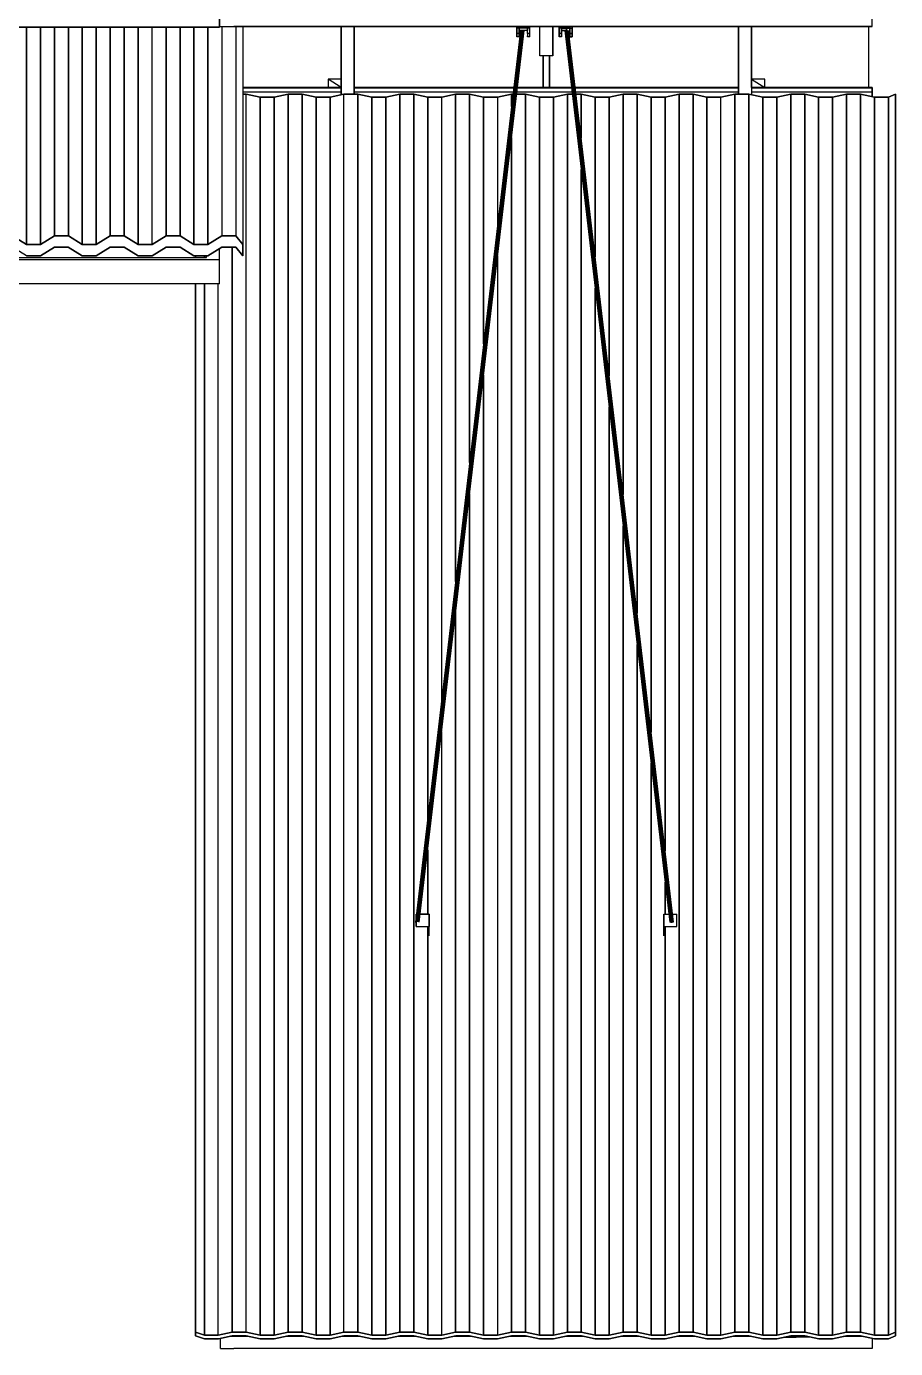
# Model space of a CAD drawing. Extents: x -32 to 51.8, y -51.6 to -5.5.
# Drawn here: x 28.1 to 33.44, y -29.15 to -21.03 of the extents above; entities that cross this region are included whole.
import ezdxf

# ---------------------------------------------------------------- set-up
doc = ezdxf.new("R2010")
doc.units = 0
doc.header["$MEASUREMENT"] = 0
doc.layers.get('0').update_dxf_attribs({"linetype": 'CONTINUOUS'})
doc.layers.add('hachures', color=5, linetype='CONTINUOUS')

msp = doc.modelspace()

# ---------------------------------------------------------------- linework, layer by layer
for p, q in [((29.2901, -20.8831), (29.2901, -21.0331)), ((29.2901, -21.0331), (29.2901, -20.8831)), ((33.2967, -21.0285), (33.2967, -20.8785)), ((33.2967, -21.0285), (33.2967, -20.8785)), ((25.3701, -21.0331), (29.2101, -21.0331)), ((29.2101, -21.0331), (25.3701, -21.0331)), ((25.3701, -21.0331), (29.2101, -21.0331)), ((29.2101, -21.0331), (25.3701, -21.0331)), ((29.2101, -21.0331), (29.2901, -21.0331)), ((29.2901, -21.0331), (29.2101, -21.0331)), ((29.2101, -21.0331), (29.2901, -21.0331)), ((29.2901, -21.0331), (29.2101, -21.0331)), ((29.2967, -21.0285), (29.3767, -21.0285)), ((29.3767, -21.0285), (33.2967, -21.0285)), ((33.2967, -21.0285), (29.3767, -21.0285)), ((33.2167, -21.0285), (29.3767, -21.0285)), ((29.3767, -21.0285), (33.2167, -21.0285)), ((29.4337, -21.0285), (31.1152, -21.0285)), ((29.4337, -21.0285), (31.1152, -21.0285)), ((31.1152, -21.0285), (29.4337, -21.0285)), ((30.0367, -21.0285), (29.4337, -21.0285)), ((29.4337, -21.0285), (29.4337, -22.3676)), ((30.0367, -21.4471), (30.0367, -21.0285)), ((30.0367, -21.0285), (30.0367, -21.4471)), ((30.1167, -21.0285), (30.1167, -21.4434)), ((30.1167, -21.4434), (30.1167, -21.0285)), ((30.9429, -21.0285), (30.1167, -21.0285)), ((31.1371, -21.0532), (30.4935, -26.5291)), ((31.1399, -21.0532), (30.4935, -26.5291)), ((30.4968, -26.5271), (31.1475, -21.0532)), ((31.1399, -21.0532), (30.4968, -26.5271)), ((30.5047, -26.5262), (31.1557, -21.0532)), ((30.5047, -26.5262), (31.1476, -21.0532)), ((30.5127, -26.5271), (31.1596, -21.0532)), ((31.1558, -21.0532), (30.5127, -26.5271)), ((30.516, -26.5291), (31.1596, -21.0532)), ((31.1152, -21.0386), (31.1152, -21.0285)), ((31.1152, -21.0285), (31.1152, -21.0386)), ((31.1296, -21.0386), (31.1152, -21.0386)), ((31.1152, -21.0718), (31.1152, -21.0386)), ((31.1152, -21.0386), (31.1152, -21.0718)), ((31.1296, -21.0718), (31.1152, -21.0718)), ((31.1152, -21.0919), (31.1152, -21.0718)), ((31.1152, -21.0718), (31.1152, -21.0919)), ((31.1152, -21.0851), (31.1152, -21.0919)), ((31.1296, -21.0919), (31.1152, -21.0919)), ((31.1296, -21.0285), (31.1296, -21.0386)), ((31.1296, -21.0386), (31.1296, -21.0285)), ((31.1296, -21.0386), (31.1296, -21.0718)), ((31.1296, -21.0718), (31.1296, -21.0386)), ((31.1807, -21.0387), (31.1296, -21.0387)), ((31.1807, -21.0532), (31.1296, -21.0532)), ((31.1296, -21.0532), (31.1296, -21.0637)), ((31.1296, -21.0637), (31.1296, -21.0851)), ((31.1296, -21.0718), (31.1296, -21.0919)), ((31.1296, -21.0919), (31.1296, -21.0718)), ((31.1296, -21.0851), (31.1296, -21.0919)), ((31.1807, -21.0386), (31.1807, -21.0285)), ((31.1952, -21.0386), (31.1807, -21.0386)), ((31.1807, -21.0718), (31.1807, -21.0386)), ((31.1807, -21.0387), (31.1807, -21.0532)), ((31.1952, -21.0718), (31.1807, -21.0718)), ((31.1807, -21.0718), (31.1807, -21.0919)), ((31.1807, -21.0919), (31.1807, -21.0851)), ((31.1952, -21.0919), (31.1807, -21.0919)), ((31.1952, -21.0285), (31.3752, -21.0285)), ((31.1952, -21.0285), (31.3752, -21.0285)), ((31.3752, -21.0285), (31.1952, -21.0285)), ((31.1952, -21.0386), (31.1952, -21.0285)), ((31.1952, -21.0718), (31.1952, -21.0386)), ((31.1952, -21.0919), (31.1952, -21.0718)), ((31.2567, -21.2085), (31.2567, -21.0285)), ((31.3367, -21.0285), (31.3367, -21.2085)), ((31.3367, -21.2085), (31.3367, -21.0285)), ((31.3752, -21.0386), (31.3752, -21.0285)), ((31.3752, -21.0285), (31.3752, -21.0386)), ((31.3896, -21.0386), (31.3752, -21.0386)), ((31.3752, -21.0718), (31.3752, -21.0386)), ((31.3752, -21.0386), (31.3752, -21.0718)), ((31.3896, -21.0718), (31.3752, -21.0718)), ((31.3752, -21.0919), (31.3752, -21.0718)), ((31.3752, -21.0718), (31.3752, -21.0919)), ((31.3752, -21.0851), (31.3752, -21.0919)), ((31.3896, -21.0919), (31.3752, -21.0919)), ((31.3896, -21.0285), (31.3896, -21.0386)), ((31.3896, -21.0386), (31.3896, -21.0718)), ((31.3896, -21.0718), (31.3897, -21.0386)), ((31.3896, -21.0532), (31.3896, -21.0637)), ((31.3896, -21.0637), (31.3896, -21.0851)), ((31.3896, -21.0718), (31.3896, -21.0919)), ((31.3896, -21.0919), (31.3896, -21.0718)), ((31.3896, -21.0851), (31.3896, -21.0919)), ((31.3897, -21.0386), (31.3897, -21.0285)), ((31.4407, -21.0387), (31.3897, -21.0387)), ((31.3897, -21.0387), (31.4407, -21.0387)), ((31.3897, -21.0532), (31.4211, -21.0532)), ((31.4211, -21.0532), (31.3897, -21.0532)), ((31.409, -21.0387), (31.409, -21.0387)), ((31.4107, -21.0532), (32.0543, -26.5291)), ((31.4117, -21.0387), (31.4117, -21.0387)), ((31.4118, -21.0387), (31.4118, -21.0387)), ((31.4134, -21.0532), (32.0543, -26.5291)), ((31.4135, -21.0532), (32.0576, -26.5311)), ((32.0576, -26.5311), (31.4194, -21.0387)), ((31.4195, -21.0387), (32.0655, -26.532)), ((32.0655, -26.532), (31.4293, -21.0532)), ((32.0735, -26.5311), (31.4294, -21.0532)), ((32.0735, -26.5311), (31.4332, -21.0532)), ((32.0768, -26.5291), (31.4332, -21.0532)), ((31.4407, -21.0386), (31.4407, -21.0285)), ((31.4407, -21.0386), (31.4552, -21.0386)), ((31.4407, -21.0718), (31.4407, -21.0386)), ((31.4407, -21.0637), (31.4407, -21.0851)), ((31.4552, -21.0718), (31.4407, -21.0718)), ((31.4407, -21.0718), (31.4552, -21.0718)), ((31.4407, -21.0919), (31.4407, -21.0718)), ((31.4407, -21.0851), (31.4407, -21.0851)), ((31.4407, -21.0851), (31.4407, -21.0919)), ((31.4407, -21.0919), (31.4552, -21.0919)), ((31.4552, -21.0919), (31.4407, -21.0919)), ((31.4408, -21.0285), (31.4408, -21.0386)), ((31.4408, -21.0386), (31.4408, -21.0718)), ((31.4408, -21.0718), (31.4408, -21.0919)), ((31.4408, -21.0919), (31.4408, -21.0919)), ((31.4552, -21.0285), (33.2167, -21.0285)), ((31.4552, -21.0285), (33.2967, -21.0285)), ((33.2167, -21.0285), (31.4552, -21.0285)), ((31.4552, -21.0386), (31.4552, -21.0285)), ((31.4552, -21.0285), (31.4552, -21.0637)), ((31.4552, -21.0285), (31.4552, -21.0386)), ((31.4552, -21.0718), (31.4552, -21.0386)), ((31.4552, -21.0386), (31.4552, -21.0718)), ((31.4552, -21.0637), (31.4552, -21.0851)), ((31.4552, -21.0919), (31.4552, -21.0718)), ((31.4552, -21.0718), (31.4552, -21.0919)), ((31.4552, -21.0851), (31.4552, -21.0919)), ((32.4767, -21.4434), (32.4767, -21.0285)), ((32.4767, -21.0285), (32.4767, -21.4434)), ((32.5567, -21.0285), (32.5567, -21.4471)), ((32.5567, -21.3529), (32.5567, -21.0285)), ((33.2967, -21.0285), (33.2167, -21.0285)), ((33.2967, -21.0285), (33.2167, -21.0285)), ((33.2967, -21.0285), (33.2167, -21.0285)), ((33.2167, -21.0285), (33.2967, -21.0285)), ((33.2737, -21.0285), (33.2737, -21.404)), ((31.3367, -21.2085), (31.2567, -21.2085)), ((31.2769, -21.2085), (31.2769, -21.404)), ((31.2769, -21.404), (31.2769, -21.2085)), ((31.3164, -21.2085), (31.3164, -21.404)), ((31.3164, -21.404), (31.3164, -21.2085)), ((31.3164, -21.404), (31.3164, -21.2085)), ((30.0367, -21.404), (29.4337, -21.404)), ((29.4337, -21.404), (30.0367, -21.404)), ((29.4337, -21.4055), (30.0367, -21.4055)), ((29.4337, -21.4297), (30.0367, -21.4297)), ((29.9567, -21.3529), (29.9567, -21.4037)), ((30.0367, -21.3529), (29.9567, -21.3529)), ((30.0367, -21.4037), (29.9567, -21.3529)), ((29.9567, -21.404), (29.9567, -21.4037)), ((29.9567, -21.4037), (29.9568, -21.404)), ((29.9567, -21.4037), (30.0367, -21.4037)), ((30.0367, -21.4037), (30.0367, -21.3529)), ((30.0367, -21.404), (30.0367, -21.4037)), ((31.0959, -21.404), (30.1167, -21.404)), ((30.1167, -21.404), (31.0959, -21.404)), ((30.1167, -21.4055), (31.0957, -21.4055)), ((30.1167, -21.4297), (31.0929, -21.4297)), ((31.1154, -21.4297), (31.455, -21.4297)), ((31.1182, -21.4055), (31.4521, -21.4055)), ((31.452, -21.404), (31.1184, -21.404)), ((31.1184, -21.404), (31.452, -21.404)), ((32.4767, -21.404), (31.4744, -21.404)), ((31.4744, -21.404), (32.4767, -21.404)), ((31.4746, -21.4055), (32.4767, -21.4056)), ((31.4775, -21.4297), (32.4767, -21.4297)), ((32.5567, -21.404), (32.5567, -21.3529)), ((32.6367, -21.3529), (32.5567, -21.3529)), ((32.5567, -21.3529), (32.6367, -21.4037)), ((32.5567, -21.4037), (32.5568, -21.404)), ((32.5567, -21.4037), (32.6367, -21.4037)), ((33.2967, -21.404), (32.5567, -21.404)), ((32.5567, -21.404), (33.2967, -21.404)), ((32.5567, -21.4056), (33.2967, -21.4056)), ((32.5567, -21.4297), (33.2967, -21.4297)), ((32.6367, -21.4037), (32.6367, -21.3529)), ((32.6367, -21.404), (32.6367, -21.4037)), ((33.2967, -21.4056), (33.2967, -21.404)), ((33.2967, -21.404), (33.2967, -21.4056)), ((33.2967, -21.4297), (33.2967, -21.4056)), ((33.2967, -21.4056), (33.2967, -21.4297)), ((33.2967, -21.4588), (33.2967, -21.4297)), ((33.2967, -21.4297), (33.2967, -21.4588)), ((29.4538, -21.4434), (29.4337, -21.4434)), ((29.4337, -21.4434), (29.4538, -21.4434)), ((29.5395, -21.4619), (29.4538, -21.4434)), ((29.4538, -21.4434), (29.5395, -21.4619)), ((29.6252, -21.4619), (29.5395, -21.4619)), ((29.5395, -21.4619), (29.5395, -21.4619)), ((29.5395, -21.4619), (29.6252, -21.4619)), ((29.711, -21.4434), (29.6252, -21.4619)), ((29.6252, -21.4619), (29.711, -21.4434)), ((29.6252, -21.4619), (29.6252, -21.4619)), ((29.7967, -21.4434), (29.711, -21.4434)), ((29.711, -21.4434), (29.711, -21.4434)), ((29.711, -21.4434), (29.7967, -21.4434)), ((29.8824, -21.4619), (29.7967, -21.4434)), ((29.7967, -21.4434), (29.7967, -21.4434)), ((29.7967, -21.4434), (29.8824, -21.4619)), ((29.9681, -21.4619), (29.8824, -21.4619)), ((29.8824, -21.4619), (29.8824, -21.4619)), ((29.8824, -21.4619), (29.9681, -21.4619)), ((30.0538, -21.4434), (29.9681, -21.4619)), ((29.9681, -21.4619), (30.0538, -21.4434)), ((29.9681, -21.4619), (29.9681, -21.4619)), ((30.1395, -21.4434), (30.0538, -21.4434)), ((30.0538, -21.4434), (30.1395, -21.4434)), ((30.2252, -21.4619), (30.1395, -21.4434)), ((30.1395, -21.4434), (30.1395, -21.4434)), ((30.1395, -21.4434), (30.2252, -21.4619)), ((30.311, -21.4619), (30.2252, -21.4619)), ((30.2252, -21.4619), (30.2252, -21.4619)), ((30.2252, -21.4619), (30.311, -21.4619)), ((30.3967, -21.4434), (30.311, -21.4619)), ((30.311, -21.4619), (30.3967, -21.4434)), ((30.311, -21.4619), (30.311, -21.4619)), ((30.4824, -21.4434), (30.3967, -21.4434)), ((30.3967, -21.4434), (30.3967, -21.4434)), ((30.3967, -21.4434), (30.4824, -21.4434)), ((30.5681, -21.4619), (30.4824, -21.4434)), ((30.4824, -21.4434), (30.4824, -21.4434)), ((30.4824, -21.4434), (30.5681, -21.4619)), ((30.6538, -21.4619), (30.5681, -21.4619)), ((30.5681, -21.4619), (30.5681, -21.4619)), ((30.5681, -21.4619), (30.6538, -21.4619)), ((30.7395, -21.4434), (30.6538, -21.4619)), ((30.6538, -21.4619), (30.7395, -21.4434)), ((30.8252, -21.4434), (30.7395, -21.4434)), ((30.7395, -21.4434), (30.7395, -21.4434)), ((30.7395, -21.4434), (30.8252, -21.4434)), ((30.911, -21.4619), (30.8252, -21.4434)), ((30.8252, -21.4434), (30.8252, -21.4434)), ((30.8252, -21.4434), (30.911, -21.4619)), ((30.9967, -21.4619), (30.911, -21.4619)), ((30.911, -21.4619), (30.911, -21.4619)), ((30.911, -21.4619), (30.9967, -21.4619)), ((31.0824, -21.4434), (30.9967, -21.4619)), ((30.9967, -21.4619), (31.0824, -21.4434)), ((31.0913, -21.4434), (31.0824, -21.4434)), ((31.0824, -21.5191), (31.0824, -21.4434)), ((31.0824, -21.4434), (31.0824, -21.4434)), ((31.0824, -21.4434), (31.0913, -21.4434)), ((31.1681, -21.4434), (31.1138, -21.4434)), ((31.1138, -21.4434), (31.1681, -21.4434)), ((31.2538, -21.4619), (31.1681, -21.4434)), ((31.1681, -21.4434), (31.1681, -21.4434)), ((31.1681, -21.4434), (31.2538, -21.4619)), ((31.3395, -21.4619), (31.2538, -21.4619)), ((31.2538, -21.4619), (31.2538, -21.4619)), ((31.2538, -21.4619), (31.3395, -21.4619)), ((31.4252, -21.4434), (31.3395, -21.4619)), ((31.3395, -21.4619), (31.4252, -21.4434)), ((31.3395, -21.4619), (31.3395, -21.4619)), ((31.4566, -21.4434), (31.4252, -21.4434)), ((31.4252, -21.4434), (31.4252, -21.4434)), ((31.4252, -21.4434), (31.4566, -21.4434)), ((31.511, -21.4434), (31.4791, -21.4434)), ((31.4791, -21.4434), (31.511, -21.4434)), ((31.5967, -21.4619), (31.511, -21.4434)), ((31.511, -21.7147), (31.511, -21.4434)), ((31.511, -21.4434), (31.511, -21.4434)), ((31.511, -21.4434), (31.5967, -21.4619)), ((31.6824, -21.4619), (31.5967, -21.4619)), ((31.5967, -21.4619), (31.5967, -21.4619)), ((31.5967, -21.4619), (31.6824, -21.4619)), ((31.7681, -21.4434), (31.6824, -21.4619)), ((31.6824, -21.4619), (31.7681, -21.4434)), ((31.6824, -21.4619), (31.6824, -21.4619)), ((31.8538, -21.4434), (31.7681, -21.4434)), ((31.7681, -21.4434), (31.7681, -21.4434)), ((31.7681, -21.4434), (31.8538, -21.4434)), ((31.9395, -21.4619), (31.8538, -21.4434)), ((31.8538, -21.4434), (31.8538, -21.4434)), ((31.8538, -21.4434), (31.9395, -21.4619)), ((32.0252, -21.4619), (31.9395, -21.4619)), ((31.9395, -21.4619), (31.9395, -21.4619)), ((31.9395, -21.4619), (32.0252, -21.4619)), ((32.111, -21.4434), (32.0252, -21.4619)), ((32.0252, -21.4619), (32.111, -21.4434)), ((32.0252, -21.4619), (32.0252, -21.4619)), ((32.1967, -21.4434), (32.111, -21.4434)), ((32.111, -21.4434), (32.111, -21.4434)), ((32.111, -21.4434), (32.1967, -21.4434)), ((32.2824, -21.4619), (32.1967, -21.4434)), ((32.1967, -21.4434), (32.1967, -21.4434)), ((32.1967, -21.4434), (32.2824, -21.4619)), ((32.3681, -21.4619), (32.2824, -21.4619)), ((32.2824, -21.4619), (32.2824, -21.4619)), ((32.2824, -21.4619), (32.3681, -21.4619)), ((32.3681, -21.4619), (32.4538, -21.4434)), ((32.4538, -21.4435), (32.3681, -21.4619)), ((32.4538, -21.4435), (32.4538, -21.4434)), ((32.4538, -21.4434), (32.5395, -21.4434)), ((32.5395, -21.4435), (32.4538, -21.4435)), ((32.5395, -21.4434), (32.5395, -21.4435)), ((32.5395, -21.4434), (32.6252, -21.4619)), ((32.6252, -21.4619), (32.5395, -21.4435)), ((32.711, -21.4619), (32.6252, -21.4619)), ((32.6252, -21.4619), (32.6252, -21.4619)), ((32.6252, -21.4619), (32.711, -21.4619)), ((32.711, -21.4619), (32.7967, -21.4434)), ((32.7967, -21.4435), (32.711, -21.4619)), ((32.711, -21.4619), (32.711, -21.4619)), ((32.7967, -21.4434), (32.7967, -21.4435)), ((32.7967, -21.4434), (32.8824, -21.4434)), ((32.8824, -21.4435), (32.7967, -21.4435)), ((32.8824, -21.4435), (32.8824, -21.4434)), ((32.8824, -21.4434), (32.9681, -21.4619)), ((32.9681, -21.4619), (32.8824, -21.4435)), ((33.0538, -21.4619), (32.9681, -21.4619)), ((32.9681, -21.4619), (32.9681, -21.4619)), ((32.9681, -21.4619), (33.0538, -21.4619)), ((33.0538, -21.4619), (33.1395, -21.4434)), ((33.1395, -21.4435), (33.0538, -21.4619)), ((33.0538, -21.4619), (33.0538, -21.4619)), ((33.1395, -21.4434), (33.1395, -21.4435)), ((33.1395, -21.4434), (33.2252, -21.4434)), ((33.2252, -21.4435), (33.1395, -21.4435)), ((33.2252, -21.4434), (33.2252, -21.4435)), ((33.2252, -21.4434), (33.311, -21.4619)), ((33.311, -21.4619), (33.2252, -21.4435)), ((33.3967, -21.4619), (33.311, -21.4619)), ((33.311, -21.4619), (33.311, -21.4619)), ((33.311, -21.4619), (33.3967, -21.4619)), ((33.3967, -21.4619), (33.4401, -21.4434)), ((33.4401, -21.4435), (33.3967, -21.4619)), ((33.3967, -21.4619), (33.3967, -21.4619)), ((33.3967, -21.4619), (33.3967, -29.0631)), ((33.3967, -21.4856), (33.3967, -21.4856)), ((33.4401, -29.0447), (33.4401, -21.4434)), ((33.4401, -21.4434), (33.4401, -21.4434)), ((33.4401, -21.4434), (33.4401, -21.4435)), ((33.4403, -21.4672), (33.4401, -21.4435)), ((33.4401, -21.4435), (33.4401, -29.0447)), ((33.4401, -21.4442), (33.4403, -21.4671)), ((33.4403, -29.0684), (33.4403, -21.4672)), ((28.0188, -22.3138), (28.1045, -22.3676)), ((28.1045, -22.3676), (28.0188, -22.3138)), ((28.1902, -22.3676), (28.2759, -22.3138)), ((28.2759, -22.3138), (28.1902, -22.3676)), ((28.2758, -22.3138), (28.2758, -22.3138)), ((28.2758, -22.3138), (28.2758, -22.3138)), ((28.2759, -22.3138), (28.3616, -22.3138)), ((28.3616, -22.3138), (28.2759, -22.3138)), ((28.3615, -22.3138), (28.3615, -22.3138)), ((28.3615, -22.3138), (28.3615, -22.3138)), ((28.3616, -22.3138), (28.4473, -22.3676)), ((28.4473, -22.3676), (28.3616, -22.3138)), ((28.533, -22.3676), (28.6188, -22.3138)), ((28.6188, -22.3138), (28.533, -22.3676)), ((28.6186, -22.3138), (28.6186, -22.3138)), ((28.6188, -22.3138), (28.7045, -22.3138)), ((28.7045, -22.3138), (28.6188, -22.3138)), ((28.7043, -22.3138), (28.7043, -22.3138)), ((28.7043, -22.3138), (28.7043, -22.3138)), ((28.7045, -22.3138), (28.7902, -22.3676)), ((28.7902, -22.3676), (28.7045, -22.3138)), ((28.8759, -22.3676), (28.9616, -22.3138)), ((28.9616, -22.3138), (28.8759, -22.3676)), ((28.9615, -22.3138), (28.9615, -22.3138)), ((28.9615, -22.3138), (28.9615, -22.3138)), ((28.9616, -22.3138), (29.0473, -22.3138)), ((29.0473, -22.3138), (28.9616, -22.3138)), ((29.0472, -22.3138), (29.0472, -22.3138)), ((29.0472, -22.3138), (29.0472, -22.3138)), ((29.0473, -22.3138), (29.133, -22.3676)), ((29.133, -22.3676), (29.0473, -22.3138)), ((29.2188, -22.3676), (29.3045, -22.3138)), ((29.3045, -22.3138), (29.2188, -22.3676)), ((29.3043, -22.3138), (29.3043, -22.3138)), ((29.3045, -22.3138), (29.3902, -22.3138)), ((29.3902, -22.3138), (29.3045, -22.3138)), ((29.3901, -22.3138), (29.3901, -22.3138)), ((29.3902, -22.3138), (29.4337, -22.3676)), ((29.4337, -22.3676), (29.3902, -22.3138)), ((28.1043, -22.4365), (28.0186, -22.3827)), ((28.1043, -22.3675), (28.1043, -22.3675)), ((28.1043, -22.3675), (28.1043, -22.3675)), ((28.1045, -22.3676), (28.1902, -22.3676)), ((28.1902, -22.3676), (28.1045, -22.3676)), ((28.1901, -22.3676), (28.1901, -22.3676)), ((28.1901, -22.3676), (28.1901, -22.3676)), ((28.2758, -22.3827), (28.1901, -22.4365)), ((28.1901, -22.4365), (28.2758, -22.3827)), ((28.3615, -22.3827), (28.2758, -22.3827)), ((28.2758, -22.3827), (28.3615, -22.3827)), ((28.4472, -22.4365), (28.3615, -22.3827)), ((28.3615, -22.3827), (28.4472, -22.4365)), ((28.4472, -22.3675), (28.4472, -22.3675)), ((28.4472, -22.3675), (28.4472, -22.3675)), ((28.4473, -22.3676), (28.533, -22.3676)), ((28.533, -22.3676), (28.4473, -22.3676)), ((28.5329, -22.3676), (28.5329, -22.3676)), ((28.6186, -22.3827), (28.5329, -22.4365)), ((28.5329, -22.4365), (28.6186, -22.3827)), ((28.7043, -22.3827), (28.6186, -22.3827)), ((28.6186, -22.3827), (28.7043, -22.3827)), ((28.7901, -22.4366), (28.7043, -22.3827)), ((28.7043, -22.3827), (28.7901, -22.4365)), ((28.7901, -22.3675), (28.7901, -22.3675)), ((28.7901, -22.3675), (28.7901, -22.3675)), ((28.7902, -22.3676), (28.8759, -22.3676)), ((28.8759, -22.3676), (28.7902, -22.3676)), ((28.8758, -22.3676), (28.8758, -22.3676)), ((28.8758, -22.3676), (28.8758, -22.3676)), ((28.8758, -22.4365), (28.9615, -22.3827)), ((28.9615, -22.3828), (28.8758, -22.4366)), ((28.9615, -22.3827), (29.0472, -22.3827)), ((29.0472, -22.3828), (28.9615, -22.3828)), ((29.0472, -22.3827), (29.1329, -22.4366)), ((29.1329, -22.4366), (29.0472, -22.3828)), ((29.1329, -22.3675), (29.1329, -22.3675)), ((29.133, -22.3676), (29.2188, -22.3676)), ((29.2188, -22.3676), (29.133, -22.3676)), ((29.2186, -22.3676), (29.2186, -22.3676)), ((29.3043, -22.3828), (29.2186, -22.4366)), ((29.2186, -22.4366), (29.3043, -22.3828)), ((29.2901, -22.4476), (29.2901, -22.3917)), ((29.3901, -22.3828), (29.3043, -22.3828)), ((29.3043, -22.3828), (29.3901, -22.3828)), ((29.4335, -22.4366), (29.3901, -22.3828)), ((29.3901, -22.3828), (29.4335, -22.4366)), ((29.4335, -22.3674), (29.4335, -22.3674)), ((29.4337, -22.3676), (29.4335, -22.4366)), ((29.4335, -22.4366), (29.4337, -22.3676)), ((25.3701, -22.4476), (29.2101, -22.4476)), ((29.2101, -22.4612), (25.3701, -22.4612)), ((28.1901, -22.4365), (28.1043, -22.4365)), ((28.1043, -22.4365), (28.1901, -22.4365)), ((28.5329, -22.4365), (28.4472, -22.4365)), ((28.4472, -22.4365), (28.5329, -22.4365)), ((28.7901, -22.4365), (28.8758, -22.4365)), ((28.8758, -22.4366), (28.7901, -22.4366)), ((29.1329, -22.4366), (29.2186, -22.4366)), ((29.2186, -22.4366), (29.1329, -22.4366)), ((29.1414, -22.4366), (29.1414, -22.4476)), ((29.1414, -22.4476), (29.1414, -22.4366)), ((29.1967, -22.4366), (29.1967, -22.4476)), ((29.1967, -22.4476), (29.1967, -22.4366)), ((29.2101, -22.4476), (29.2101, -22.4366)), ((29.2901, -22.4612), (29.2101, -22.4612)), ((29.2901, -22.4612), (29.2901, -22.4476)), ((29.2901, -22.609), (29.2901, -22.4612)), ((29.2101, -22.609), (25.3701, -22.609)), ((29.1414, -22.609), (29.1414, -29.0447)), ((29.1414, -29.0447), (29.1414, -22.609)), ((29.2901, -22.609), (29.2101, -22.609)), ((30.5681, -26.4799), (30.5681, -26.0857)), ((30.5681, -26.0857), (30.5681, -26.4799)), ((32.0252, -26.4799), (32.0252, -26.2819)), ((32.0252, -26.2819), (32.0252, -26.4799)), ((30.4935, -26.5291), (30.4967, -26.5271)), ((30.4935, -26.5291), (30.4967, -26.5283)), ((30.4967, -26.5311), (30.4935, -26.5291)), ((30.4967, -26.502), (30.4967, -26.4799)), ((30.4967, -26.4799), (30.4993, -26.4799)), ((30.4993, -26.4799), (30.4967, -26.4799)), ((30.4967, -26.4799), (30.4967, -26.502)), ((30.4967, -26.5552), (30.4967, -26.5021)), ((30.4967, -26.5022), (30.4967, -26.5552)), ((30.5218, -26.4799), (30.5767, -26.4799)), ((30.5767, -26.4799), (30.5218, -26.4799)), ((30.5767, -26.5552), (30.5767, -26.4799)), ((30.5767, -26.4799), (30.5767, -26.5552)), ((32.0167, -26.4799), (32.0485, -26.4799)), ((32.0167, -26.5365), (32.0167, -26.4799)), ((32.0167, -26.4799), (32.0167, -26.5552)), ((32.0167, -26.5552), (32.0167, -26.4799)), ((32.071, -26.4799), (32.0967, -26.4799)), ((32.0967, -26.5552), (32.0967, -26.4799)), ((30.4967, -26.5552), (30.5767, -26.5552)), ((30.5767, -26.6118), (30.5767, -26.5552)), ((32.0167, -26.6118), (32.0167, -26.5552)), ((32.0167, -26.5552), (32.0967, -26.5552)), ((29.1414, -29.0447), (29.1415, -29.0684)), ((29.1967, -29.0632), (29.1414, -29.0447)), ((29.1415, -29.0684), (29.1414, -29.0447)), ((29.1414, -29.0447), (29.1967, -29.0632)), ((29.3681, -29.0447), (29.2824, -29.0632)), ((29.2824, -29.0632), (29.3681, -29.0447)), ((29.3681, -29.0447), (29.3681, -29.0447)), ((29.4538, -29.0447), (29.3681, -29.0447)), ((29.3681, -29.0447), (29.4538, -29.0447)), ((29.5395, -29.0632), (29.4538, -29.0447)), ((29.4538, -29.0447), (29.5395, -29.0632)), ((29.7109, -29.0447), (29.6252, -29.0632)), ((29.6252, -29.0632), (29.7109, -29.0447)), ((29.7109, -29.0447), (29.7109, -29.0447)), ((29.7967, -29.0447), (29.7109, -29.0447)), ((29.7109, -29.0447), (29.7967, -29.0447)), ((29.7967, -29.0447), (29.7967, -29.0447)), ((29.8824, -29.0632), (29.7967, -29.0447)), ((29.7967, -29.0447), (29.8824, -29.0632)), ((30.0538, -29.0447), (29.9681, -29.0632)), ((29.9681, -29.0632), (30.0538, -29.0447)), ((30.1395, -29.0447), (30.0538, -29.0447)), ((30.0538, -29.0447), (30.1395, -29.0447)), ((30.1395, -29.0447), (30.1395, -29.0447)), ((30.2252, -29.0632), (30.1395, -29.0447)), ((30.1395, -29.0447), (30.2252, -29.0632)), ((30.3967, -29.0447), (30.3109, -29.0632)), ((30.3109, -29.0632), (30.3967, -29.0447)), ((30.3967, -29.0447), (30.3967, -29.0447)), ((30.4824, -29.0447), (30.3967, -29.0447)), ((30.3967, -29.0447), (30.4824, -29.0447)), ((30.4824, -29.0447), (30.4824, -29.0447)), ((30.5681, -29.0632), (30.4824, -29.0447)), ((30.4824, -29.0447), (30.5681, -29.0632)), ((30.7395, -29.0447), (30.6538, -29.0632)), ((30.6538, -29.0632), (30.7395, -29.0447)), ((30.7395, -29.0447), (30.7395, -29.0447)), ((30.8252, -29.0447), (30.7395, -29.0447)), ((30.7395, -29.0447), (30.8252, -29.0447)), ((30.8252, -29.0447), (30.8252, -29.0447)), ((30.9109, -29.0632), (30.8252, -29.0447)), ((30.8252, -29.0447), (30.9109, -29.0632)), ((31.0824, -29.0447), (30.9967, -29.0632)), ((30.9967, -29.0632), (31.0824, -29.0447)), ((31.0824, -29.0447), (31.0824, -29.0447)), ((31.1681, -29.0447), (31.0824, -29.0447)), ((31.0824, -29.0447), (31.1681, -29.0447)), ((31.1681, -29.0447), (31.1681, -29.0447)), ((31.2538, -29.0632), (31.1681, -29.0447)), ((31.1681, -29.0447), (31.2538, -29.0632)), ((31.4252, -29.0447), (31.3395, -29.0632)), ((31.3395, -29.0632), (31.4252, -29.0447)), ((31.4252, -29.0447), (31.4252, -29.0447)), ((31.5109, -29.0447), (31.4252, -29.0447)), ((31.4252, -29.0447), (31.5109, -29.0447)), ((31.5109, -29.0447), (31.5109, -29.0447)), ((31.5967, -29.0632), (31.5109, -29.0447)), ((31.5109, -29.0447), (31.5967, -29.0632)), ((31.7681, -29.0447), (31.6824, -29.0632)), ((31.6824, -29.0632), (31.7681, -29.0447)), ((31.7681, -29.0447), (31.7681, -29.0447)), ((31.8538, -29.0447), (31.7681, -29.0447)), ((31.7681, -29.0447), (31.8538, -29.0447)), ((31.8538, -29.0447), (31.8538, -29.0447)), ((31.9395, -29.0632), (31.8538, -29.0447)), ((31.8538, -29.0447), (31.9395, -29.0632)), ((32.1109, -29.0447), (32.0252, -29.0632)), ((32.0252, -29.0632), (32.111, -29.0447)), ((32.111, -29.0447), (32.111, -29.0447)), ((32.1967, -29.0447), (32.111, -29.0447)), ((32.111, -29.0447), (32.1967, -29.0447)), ((32.1967, -29.0447), (32.1967, -29.0447)), ((32.2824, -29.0632), (32.1967, -29.0447)), ((32.1967, -29.0447), (32.2824, -29.0632)), ((32.4538, -29.0447), (32.3681, -29.0632)), ((32.3681, -29.0632), (32.4538, -29.0447)), ((32.4538, -29.0447), (32.4538, -29.0447)), ((32.5395, -29.0447), (32.4538, -29.0447)), ((32.4538, -29.0447), (32.5395, -29.0447)), ((32.5395, -29.0447), (32.5395, -29.0447)), ((32.6252, -29.0632), (32.5395, -29.0447)), ((32.5395, -29.0447), (32.6252, -29.0631)), ((32.7967, -29.0447), (32.7109, -29.0632)), ((32.7109, -29.0631), (32.7967, -29.0447)), ((32.7967, -29.0447), (32.7967, -29.0447)), ((32.8824, -29.0447), (32.7967, -29.0447)), ((32.7967, -29.0447), (32.8824, -29.0447)), ((32.8824, -29.0447), (32.8824, -29.0447)), ((32.9681, -29.0632), (32.8824, -29.0447)), ((32.8824, -29.0447), (32.9681, -29.0631)), ((33.1395, -29.0447), (33.0538, -29.0632)), ((33.0538, -29.0631), (33.1395, -29.0447)), ((33.1395, -29.0447), (33.1395, -29.0447)), ((33.2252, -29.0447), (33.1395, -29.0447)), ((33.1395, -29.0447), (33.2252, -29.0447)), ((33.2252, -29.0447), (33.2252, -29.0447)), ((33.311, -29.0632), (33.2252, -29.0447)), ((33.2252, -29.0447), (33.311, -29.0631)), ((33.4401, -29.0447), (33.3967, -29.0632)), ((33.3967, -29.0631), (33.4401, -29.0447)), ((33.4403, -29.0684), (33.4401, -29.0447)), ((33.4401, -29.0447), (33.4401, -29.0447)), ((33.4401, -29.0447), (33.4403, -29.0684)), ((29.1415, -29.0684), (29.1968, -29.0869)), ((29.1968, -29.0869), (29.1415, -29.0684)), ((29.2824, -29.0632), (29.1967, -29.0632)), ((29.1967, -29.0632), (29.2824, -29.0632)), ((29.1968, -29.0869), (29.2825, -29.0869)), ((29.1968, -29.0869), (29.1968, -29.0869)), ((29.2825, -29.0869), (29.1968, -29.0869)), ((29.2825, -29.0869), (29.3682, -29.0684)), ((29.3682, -29.0684), (29.2825, -29.0869)), ((29.2825, -29.0869), (29.2825, -29.0869)), ((29.2825, -29.0869), (29.2825, -29.0869)), ((29.2967, -29.1461), (29.2967, -29.0838)), ((29.3569, -29.0708), (29.3767, -29.0708)), ((29.3682, -29.0684), (29.3682, -29.0684)), ((29.3682, -29.0684), (29.4539, -29.0684)), ((29.3682, -29.0684), (29.3682, -29.0684)), ((29.4539, -29.0684), (29.3682, -29.0684)), ((29.3767, -29.0708), (29.3767, -29.0684)), ((29.3767, -29.0684), (29.3767, -29.0708)), ((29.3767, -29.0708), (29.4653, -29.0708)), ((29.4539, -29.0684), (29.4539, -29.0684)), ((29.4539, -29.0684), (29.5396, -29.0869)), ((29.5396, -29.0869), (29.4539, -29.0684)), ((29.5395, -29.0632), (29.5395, -29.0632)), ((29.6252, -29.0632), (29.5395, -29.0632)), ((29.5395, -29.0632), (29.6252, -29.0632)), ((29.5396, -29.0869), (29.5396, -29.0869)), ((29.5396, -29.0869), (29.6254, -29.0869)), ((29.5396, -29.0869), (29.5396, -29.0869)), ((29.6254, -29.0869), (29.5396, -29.0869)), ((29.6252, -29.0632), (29.6252, -29.0632)), ((29.6254, -29.0869), (29.7111, -29.0684)), ((29.7111, -29.0684), (29.6254, -29.0869)), ((29.6254, -29.0869), (29.6254, -29.0869)), ((29.6254, -29.0869), (29.6254, -29.0869)), ((29.6997, -29.0708), (29.8081, -29.0708)), ((29.7111, -29.0684), (29.7111, -29.0684)), ((29.7111, -29.0684), (29.7968, -29.0684)), ((29.7111, -29.0684), (29.7111, -29.0684)), ((29.7968, -29.0684), (29.7111, -29.0684)), ((29.7968, -29.0684), (29.7968, -29.0684)), ((29.7968, -29.0684), (29.8825, -29.0869)), ((29.7968, -29.0684), (29.7968, -29.0684)), ((29.8825, -29.0869), (29.7968, -29.0684)), ((29.8824, -29.0632), (29.8824, -29.0632)), ((29.9681, -29.0632), (29.8824, -29.0632)), ((29.8824, -29.0632), (29.9681, -29.0632)), ((29.8825, -29.0869), (29.8825, -29.0869)), ((29.8825, -29.0869), (29.9682, -29.0869)), ((29.9682, -29.0869), (29.8825, -29.0869)), ((29.9681, -29.0632), (29.9681, -29.0632)), ((29.9682, -29.0869), (30.0539, -29.0684)), ((30.0539, -29.0684), (29.9682, -29.0869)), ((29.9682, -29.0869), (29.9682, -29.0869)), ((29.9682, -29.0869), (29.9682, -29.0869)), ((30.0426, -29.0709), (30.151, -29.0709)), ((30.0539, -29.0684), (30.0539, -29.0684)), ((30.0539, -29.0684), (30.1396, -29.0684)), ((30.0539, -29.0684), (30.0539, -29.0684)), ((30.1396, -29.0684), (30.0539, -29.0684)), ((30.1396, -29.0684), (30.1396, -29.0684)), ((30.1396, -29.0684), (30.2254, -29.0869)), ((30.1396, -29.0684), (30.1396, -29.0684)), ((30.2254, -29.0869), (30.1396, -29.0684)), ((30.2252, -29.0632), (30.2252, -29.0632)), ((30.3109, -29.0632), (30.2252, -29.0632)), ((30.2252, -29.0632), (30.3109, -29.0632)), ((30.2254, -29.0869), (30.2254, -29.0869)), ((30.2254, -29.0869), (30.3111, -29.0869)), ((30.2254, -29.0869), (30.2254, -29.0869)), ((30.3111, -29.0869), (30.2254, -29.0869)), ((30.3109, -29.0632), (30.3109, -29.0632)), ((30.3111, -29.0869), (30.3968, -29.0684)), ((30.3968, -29.0684), (30.3111, -29.0869)), ((30.3111, -29.0869), (30.3111, -29.0869)), ((30.3854, -29.0709), (30.4938, -29.0709)), ((30.3968, -29.0684), (30.3968, -29.0684)), ((30.3968, -29.0684), (30.4825, -29.0684)), ((30.3968, -29.0684), (30.3968, -29.0684)), ((30.4825, -29.0684), (30.3968, -29.0684)), ((30.4825, -29.0684), (30.4825, -29.0684)), ((30.4825, -29.0684), (30.5682, -29.0869)), ((30.4825, -29.0684), (30.4825, -29.0684)), ((30.5682, -29.0869), (30.4825, -29.0684)), ((30.5681, -29.0632), (30.5681, -29.0632)), ((30.6538, -29.0632), (30.5681, -29.0632)), ((30.5681, -29.0632), (30.6538, -29.0632)), ((30.5682, -29.0869), (30.5682, -29.0869)), ((30.5682, -29.0869), (30.6539, -29.0869)), ((30.5682, -29.0869), (30.5682, -29.0869)), ((30.6539, -29.0869), (30.5682, -29.0869)), ((30.6539, -29.0869), (30.7396, -29.0684)), ((30.7396, -29.0684), (30.6539, -29.0869)), ((30.6539, -29.0869), (30.6539, -29.0869)), ((30.7283, -29.0709), (30.8367, -29.0709)), ((30.7396, -29.0684), (30.7396, -29.0684)), ((30.7396, -29.0684), (30.8254, -29.0684)), ((30.7396, -29.0684), (30.7396, -29.0684)), ((30.8254, -29.0684), (30.7396, -29.0684)), ((30.8254, -29.0684), (30.8254, -29.0684)), ((30.8254, -29.0684), (30.9111, -29.0869)), ((30.8254, -29.0684), (30.8254, -29.0684)), ((30.9111, -29.0869), (30.8254, -29.0684)), ((30.9109, -29.0632), (30.9109, -29.0632)), ((30.9967, -29.0632), (30.9109, -29.0632)), ((30.9109, -29.0632), (30.9967, -29.0632)), ((30.9111, -29.0869), (30.9111, -29.0869)), ((30.9111, -29.0869), (30.9968, -29.0869)), ((30.9111, -29.0869), (30.9111, -29.0869)), ((30.9968, -29.0869), (30.9111, -29.0869)), ((30.9968, -29.0869), (31.0825, -29.0684)), ((31.0825, -29.0684), (30.9968, -29.0869)), ((30.9968, -29.0869), (30.9968, -29.0869)), ((30.9968, -29.0869), (30.9968, -29.0869)), ((31.0711, -29.0709), (31.1796, -29.0709)), ((31.0825, -29.0684), (31.0825, -29.0684)), ((31.0825, -29.0684), (31.1682, -29.0684)), ((31.0825, -29.0684), (31.0825, -29.0684)), ((31.1682, -29.0684), (31.0825, -29.0684)), ((31.1682, -29.0684), (31.1682, -29.0684)), ((31.1682, -29.0684), (31.2539, -29.0869)), ((31.1682, -29.0684), (31.1682, -29.0684)), ((31.2539, -29.0869), (31.1682, -29.0684)), ((31.2538, -29.0632), (31.2538, -29.0632)), ((31.3395, -29.0632), (31.2538, -29.0632)), ((31.2538, -29.0632), (31.3395, -29.0632)), ((31.2539, -29.0869), (31.2539, -29.0869)), ((31.2539, -29.0869), (31.3396, -29.0869)), ((31.2539, -29.0869), (31.2539, -29.0869)), ((31.3396, -29.0869), (31.2539, -29.0869)), ((31.3395, -29.0632), (31.3395, -29.0632)), ((31.3396, -29.0869), (31.4254, -29.0684)), ((31.4254, -29.0684), (31.3396, -29.0869)), ((31.3396, -29.0869), (31.3396, -29.0869)), ((31.3396, -29.0869), (31.3396, -29.0869)), ((31.414, -29.0709), (31.5224, -29.0709)), ((31.4254, -29.0684), (31.4254, -29.0684)), ((31.4254, -29.0684), (31.5111, -29.0684)), ((31.5111, -29.0684), (31.4254, -29.0684)), ((31.5111, -29.0684), (31.5111, -29.0684)), ((31.5111, -29.0684), (31.5968, -29.0869)), ((31.5111, -29.0684), (31.5111, -29.0684)), ((31.5968, -29.0869), (31.5111, -29.0684)), ((31.5967, -29.0632), (31.5967, -29.0632)), ((31.6824, -29.0632), (31.5967, -29.0632)), ((31.5967, -29.0632), (31.6824, -29.0632)), ((31.5968, -29.0869), (31.5968, -29.0869)), ((31.5968, -29.0869), (31.6825, -29.0869)), ((31.5968, -29.0869), (31.5968, -29.0869)), ((31.6825, -29.0869), (31.5968, -29.0869)), ((31.6824, -29.0632), (31.6824, -29.0632)), ((31.6825, -29.0869), (31.7682, -29.0684)), ((31.7682, -29.0684), (31.6825, -29.0869)), ((31.6825, -29.0869), (31.6825, -29.0869)), ((31.6825, -29.0869), (31.6825, -29.0869)), ((31.7569, -29.0709), (31.8653, -29.0709)), ((31.7682, -29.0684), (31.7682, -29.0684)), ((31.7682, -29.0684), (31.8539, -29.0684)), ((31.7682, -29.0684), (31.7682, -29.0684)), ((31.8539, -29.0684), (31.7682, -29.0684)), ((31.8539, -29.0684), (31.8539, -29.0684)), ((31.8539, -29.0684), (31.9396, -29.0869)), ((31.8539, -29.0684), (31.8539, -29.0684)), ((31.9396, -29.0869), (31.8539, -29.0684)), ((31.9395, -29.0632), (31.9395, -29.0632)), ((32.0252, -29.0632), (31.9395, -29.0632)), ((31.9395, -29.0632), (32.0252, -29.0632)), ((31.9396, -29.0869), (31.9396, -29.0869)), ((31.9396, -29.0869), (32.0254, -29.0869)), ((31.9396, -29.0869), (31.9396, -29.0869)), ((32.0254, -29.0869), (31.9396, -29.0869)), ((32.0252, -29.0632), (32.0252, -29.0632)), ((32.0254, -29.0869), (32.1111, -29.0684)), ((32.1111, -29.0684), (32.0254, -29.0869)), ((32.0254, -29.0869), (32.0254, -29.0869)), ((32.0254, -29.0869), (32.0254, -29.0869)), ((32.0997, -29.0709), (32.2081, -29.0709)), ((32.1111, -29.0684), (32.1111, -29.0684)), ((32.1111, -29.0684), (32.1968, -29.0684)), ((32.1111, -29.0684), (32.1111, -29.0684)), ((32.1968, -29.0684), (32.1111, -29.0684)), ((32.1968, -29.0684), (32.1968, -29.0684)), ((32.1968, -29.0684), (32.2825, -29.0869)), ((32.2825, -29.0868), (32.1968, -29.0684)), ((32.2824, -29.0632), (32.3681, -29.0632)), ((32.2824, -29.0632), (32.2824, -29.0632)), ((32.3681, -29.0632), (32.2824, -29.0632)), ((32.2825, -29.0868), (32.2825, -29.0869)), ((32.2825, -29.0869), (32.2825, -29.0868)), ((32.3682, -29.0868), (32.2825, -29.0868)), ((32.2825, -29.0869), (32.3682, -29.0869)), ((32.3682, -29.0869), (32.4539, -29.0684)), ((32.4539, -29.0684), (32.3682, -29.0868)), ((32.3682, -29.0869), (32.3682, -29.0868)), ((32.4426, -29.0709), (32.551, -29.0709)), ((32.4539, -29.0684), (32.4539, -29.0684)), ((32.4539, -29.0684), (32.5396, -29.0684)), ((32.4539, -29.0684), (32.4539, -29.0684)), ((32.5396, -29.0684), (32.4539, -29.0684)), ((32.5396, -29.0684), (32.5396, -29.0684)), ((32.5396, -29.0684), (32.6254, -29.0869)), ((32.5396, -29.0684), (32.5396, -29.0684)), ((32.6254, -29.0868), (32.5396, -29.0684)), ((32.6252, -29.0632), (32.6252, -29.0631)), ((32.6252, -29.0631), (32.7109, -29.0631)), ((32.7109, -29.0632), (32.6252, -29.0632)), ((32.6254, -29.0868), (32.6254, -29.0869)), ((32.6254, -29.0869), (32.6254, -29.0868)), ((32.7111, -29.0868), (32.6254, -29.0868)), ((32.6254, -29.0869), (32.7111, -29.0869)), ((32.7109, -29.0632), (32.7109, -29.0631)), ((32.7111, -29.0869), (32.7968, -29.0684)), ((32.7968, -29.0684), (32.7111, -29.0868)), ((32.7111, -29.0868), (32.7111, -29.0869)), ((32.9207, -29.0767), (32.7423, -29.0802)), ((32.7854, -29.0709), (32.8938, -29.0709)), ((32.7968, -29.0684), (32.7968, -29.0684)), ((32.7968, -29.0684), (32.8825, -29.0684)), ((32.7968, -29.0684), (32.7968, -29.0684)), ((32.8825, -29.0684), (32.7968, -29.0684)), ((32.8825, -29.0684), (32.8825, -29.0684)), ((32.8825, -29.0684), (32.9682, -29.0869)), ((32.8825, -29.0684), (32.8825, -29.0684)), ((32.9682, -29.0868), (32.8825, -29.0684)), ((32.9681, -29.0632), (32.9681, -29.0631)), ((32.9681, -29.0631), (33.0538, -29.0631)), ((33.0538, -29.0632), (32.9681, -29.0632)), ((32.9682, -29.0868), (32.9682, -29.0869)), ((32.9682, -29.0869), (32.9682, -29.0868)), ((33.0539, -29.0868), (32.9682, -29.0868)), ((32.9682, -29.0869), (33.0539, -29.0869)), ((33.0538, -29.0632), (33.0538, -29.0631)), ((33.0539, -29.0869), (33.1396, -29.0684)), ((33.1396, -29.0684), (33.0539, -29.0868)), ((33.0539, -29.0869), (33.0539, -29.0868)), ((33.0539, -29.0868), (33.0539, -29.0869)), ((33.2167, -29.0709), (33.1195, -29.0728)), ((33.1283, -29.0709), (33.2167, -29.0709)), ((33.1334, -29.0698), (33.2167, -29.0709)), ((33.1396, -29.0684), (33.1396, -29.0684)), ((33.1396, -29.0684), (33.2254, -29.0684)), ((33.2254, -29.0684), (33.1396, -29.0684)), ((33.2167, -29.0684), (33.2167, -29.0709)), ((33.2167, -29.0709), (33.2167, -29.0684)), ((33.2167, -29.0709), (33.2367, -29.0709)), ((33.2254, -29.0684), (33.2254, -29.0684)), ((33.2254, -29.0684), (33.3111, -29.0869)), ((33.3111, -29.0868), (33.2254, -29.0684)), ((33.2967, -29.0838), (33.2967, -29.1461)), ((33.311, -29.0631), (33.311, -29.0632)), ((33.311, -29.0631), (33.3967, -29.0631)), ((33.3967, -29.0632), (33.311, -29.0632)), ((33.3111, -29.0869), (33.3111, -29.0868)), ((33.3968, -29.0868), (33.3111, -29.0868)), ((33.3111, -29.0869), (33.3968, -29.0869)), ((33.3967, -29.0632), (33.3967, -29.0631)), ((33.3968, -29.0869), (33.4403, -29.0684)), ((33.4403, -29.0684), (33.3968, -29.0868)), ((33.3968, -29.0869), (33.3968, -29.0868)), ((29.2967, -29.1461), (29.3767, -29.1461)), ((33.2167, -29.1461), (29.3767, -29.1461)), ((33.2967, -29.1461), (33.2167, -29.1461))]:
    msp.add_line(p, q)
at = {"layer": 'hachures'}
for p, q in [((28.1045, -22.3676), (28.1045, -21.0331)), ((28.1045, -21.0331), (28.1045, -22.3676)), ((28.1902, -22.3676), (28.1902, -21.0331)), ((28.1902, -21.0331), (28.1902, -22.3676)), ((28.2759, -22.3138), (28.2759, -21.0331)), ((28.2759, -21.0331), (28.2759, -22.3138)), ((28.3616, -22.3138), (28.3616, -21.0331)), ((28.3616, -21.0331), (28.3616, -22.3138)), ((28.4473, -22.3676), (28.4473, -21.0331)), ((28.4473, -21.0331), (28.4473, -22.3676)), ((28.533, -22.3676), (28.533, -21.0331)), ((28.533, -21.0331), (28.533, -22.3676)), ((28.6188, -22.3138), (28.6188, -21.0331)), ((28.6188, -21.0331), (28.6188, -22.3138)), ((28.7045, -22.3138), (28.7045, -21.0331)), ((28.7045, -21.0331), (28.7045, -22.3138)), ((28.7902, -22.3676), (28.7902, -21.0331)), ((28.7902, -21.0331), (28.7902, -22.3676)), ((28.8759, -22.3676), (28.8759, -21.0331)), ((28.9616, -21.0331), (28.9616, -22.3138)), ((28.9616, -22.3138), (28.9616, -21.0331)), ((29.0473, -22.3138), (29.0473, -21.0331)), ((29.0473, -21.0331), (29.0473, -22.3138)), ((29.133, -21.0331), (29.133, -22.3676)), ((29.133, -22.3676), (29.133, -21.0331)), ((29.2188, -22.3676), (29.2188, -21.0331)), ((29.2188, -21.0331), (29.2188, -22.3676)), ((29.3045, -21.0285), (29.3045, -22.3138)), ((29.3902, -21.0285), (29.3902, -22.3138)), ((29.4538, -29.0447), (29.4538, -21.4434)), ((29.5395, -29.0632), (29.5395, -21.4619)), ((29.5395, -21.4619), (29.5395, -29.0632)), ((29.6252, -29.0632), (29.6252, -21.4619)), ((29.6252, -21.4619), (29.6252, -29.0632)), ((29.7109, -29.0447), (29.711, -21.4434)), ((29.711, -21.4434), (29.7109, -29.0447)), ((29.7967, -29.0447), (29.7967, -21.4434)), ((29.7967, -21.4434), (29.7967, -29.0447)), ((29.8824, -29.0632), (29.8824, -21.4619)), ((29.8824, -21.4619), (29.8824, -29.0632)), ((29.9681, -29.0632), (29.9681, -21.4619)), ((29.9681, -21.4619), (29.9681, -29.0632)), ((30.0538, -29.0447), (30.0538, -21.4434)), ((30.1395, -29.0447), (30.1395, -21.4434)), ((30.1395, -21.4434), (30.1395, -29.0447)), ((30.2252, -29.0632), (30.2252, -21.4619)), ((30.2252, -21.4619), (30.2252, -29.0632)), ((30.3109, -29.0632), (30.311, -21.4619)), ((30.311, -21.4619), (30.3109, -29.0632)), ((30.3967, -29.0447), (30.3967, -21.4434)), ((30.3967, -21.4434), (30.3967, -29.0447)), ((30.4824, -29.0447), (30.4824, -21.4434)), ((30.4824, -21.4434), (30.4824, -29.0447)), ((30.5681, -25.8944), (30.5681, -21.4619)), ((30.5681, -21.4619), (30.5681, -25.8944)), ((30.6538, -25.1652), (30.6538, -21.4619)), ((30.7395, -24.4359), (30.7395, -21.4434)), ((30.7395, -21.4434), (30.7395, -24.4359)), ((30.8252, -23.7067), (30.8252, -21.4434)), ((30.8252, -21.4434), (30.8252, -23.7067)), ((30.911, -22.9775), (30.911, -21.4619)), ((30.911, -21.4619), (30.911, -22.9775)), ((30.9967, -21.4619), (30.9967, -22.2483)), ((31.0824, -21.4434), (31.0824, -21.5191)), ((31.1681, -29.0447), (31.1681, -21.4434)), ((31.1681, -21.4434), (31.1681, -29.0447)), ((31.2538, -29.0632), (31.2538, -21.4619)), ((31.2538, -21.4619), (31.2538, -29.0632)), ((31.3395, -29.0632), (31.3395, -21.4619)), ((31.3395, -21.4619), (31.3395, -29.0632)), ((31.4252, -29.0447), (31.4252, -21.4434)), ((31.4252, -21.4434), (31.4252, -29.0447)), ((31.511, -21.4434), (31.511, -21.7147)), ((31.5967, -22.444), (31.5967, -21.4619)), ((31.5967, -21.4619), (31.5967, -22.444)), ((31.6824, -23.1733), (31.6824, -21.4619)), ((31.6824, -21.4619), (31.6824, -23.1733)), ((31.7681, -23.9026), (31.7681, -21.4434)), ((31.7681, -21.4434), (31.7681, -23.9026)), ((31.8538, -24.6319), (31.8538, -21.4434)), ((31.8538, -21.4434), (31.8538, -24.6319)), ((31.9395, -25.3612), (31.9395, -21.4619)), ((31.9395, -21.4619), (31.9395, -25.3612)), ((32.0252, -26.0906), (32.0252, -21.4619)), ((32.0252, -21.4619), (32.0252, -26.0906)), ((32.111, -21.4434), (32.1109, -29.0447)), ((32.111, -29.0447), (32.111, -21.4434)), ((32.1967, -29.0447), (32.1967, -21.4434)), ((32.1967, -21.4434), (32.1967, -29.0447)), ((32.2824, -29.0632), (32.2824, -21.4619)), ((32.2824, -21.4619), (32.2824, -29.0632)), ((32.3681, -29.0632), (32.3681, -21.4619)), ((32.4538, -29.0447), (32.4538, -21.4435)), ((32.4538, -21.4435), (32.4538, -29.0447)), ((32.5395, -29.0447), (32.5395, -21.4435)), ((32.5395, -21.4435), (32.5395, -29.0447)), ((32.6252, -29.0631), (32.6252, -21.4619)), ((32.6252, -21.4619), (32.6252, -29.0632)), ((32.7109, -29.0631), (32.711, -21.4619)), ((32.711, -21.4619), (32.7109, -29.0632)), ((32.7967, -29.0447), (32.7967, -21.4435)), ((32.7967, -21.4435), (32.7967, -29.0447)), ((32.8824, -29.0447), (32.8824, -21.4435)), ((32.8824, -21.4435), (32.8824, -29.0447)), ((32.9681, -21.4619), (32.9681, -29.0632)), ((32.9681, -29.0631), (32.9681, -21.4619)), ((33.0538, -21.4619), (33.0538, -29.0631)), ((33.0538, -29.0631), (33.0538, -21.4619)), ((33.1395, -29.0447), (33.1395, -21.4434)), ((33.1395, -21.4435), (33.1395, -29.0447)), ((33.2252, -29.0447), (33.2252, -21.4434)), ((33.2252, -21.4435), (33.2252, -29.0447)), ((33.311, -21.4619), (33.311, -29.0631)), ((33.311, -29.0631), (33.311, -21.4619)), ((33.3967, -29.0631), (33.3967, -21.4619)), ((31.0824, -29.0447), (31.0824, -21.7104)), ((31.0824, -21.7104), (31.0824, -29.0447)), ((31.5109, -29.0447), (31.511, -21.9061)), ((31.511, -21.9061), (31.5109, -29.0447)), ((29.3681, -29.0447), (29.3681, -22.3828)), ((29.3681, -22.3828), (29.3681, -29.0447)), ((30.9967, -22.4396), (30.9967, -29.0632)), ((29.1967, -22.609), (29.1967, -29.0632)), ((29.1967, -29.0632), (29.1967, -22.609)), ((29.2824, -29.0632), (29.2824, -22.609)), ((31.5967, -22.6354), (31.5967, -29.0632)), ((31.5967, -29.0632), (31.5967, -22.6354)), ((30.9109, -29.0632), (30.911, -23.1689)), ((30.911, -23.1689), (30.9109, -29.0632)), ((31.6824, -29.0632), (31.6824, -23.3647)), ((31.6824, -23.3647), (31.6824, -29.0632)), ((30.8252, -29.0447), (30.8252, -23.8981)), ((30.8252, -23.8981), (30.8252, -29.0447)), ((31.7681, -29.0447), (31.7681, -24.094)), ((31.7681, -24.094), (31.7681, -29.0447)), ((30.7395, -29.0447), (30.7395, -24.6273)), ((30.7395, -24.6273), (30.7395, -29.0447)), ((31.8538, -29.0447), (31.8538, -24.8233)), ((31.8538, -24.8233), (31.8538, -29.0447)), ((30.6538, -29.0632), (30.6538, -25.3565)), ((31.9395, -29.0632), (31.9395, -25.5526)), ((31.9395, -25.5526), (31.9395, -29.0632)), ((30.5681, -29.0632), (30.5681, -26.5552)), ((30.5681, -26.5552), (30.5681, -29.0632)), ((32.0252, -29.0632), (32.0252, -26.5552)), ((32.0252, -26.5552), (32.0252, -29.0632))]:
    msp.add_line(p, q, dxfattribs=at)

doc.saveas('drawing.dxf')
